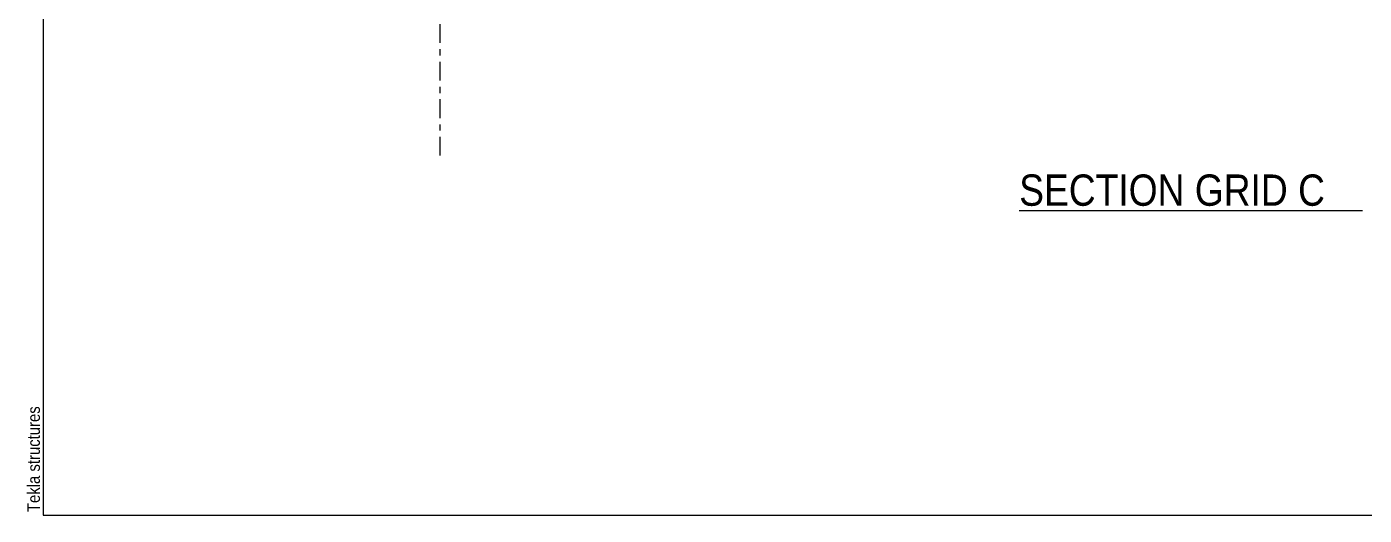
# Model space of a CAD drawing. Header units: millimetres. Extents: x -49 to 773, y -65 to 509.
# Drawn here: x -49.3 to 164.2, y -65.4 to 12.6 of the extents above; entities that cross this region are included whole.
import ezdxf

# ---------------------------------------------------------------- set-up
doc = ezdxf.new("R2010")
doc.units = ezdxf.units.MM
doc.linetypes.add('XKITLINE00', pattern=[0])
doc.linetypes.add('XKITLINE03', pattern=[6, 3, -1, 1, -1])
for name, color, linetype, lineweight in [('DrawingSheet', 5, 'Continuous', 0), ('OtherObjectType', 7, 'Continuous', 0), ('S-grid', 1, 'Continuous', 0)]:
    doc.layers.add(name, color=color, linetype=linetype, lineweight=lineweight)
doc.styles.add('ARIAL', font='ARIAL.TTF')

# ---------------------------------------------------------------- blocks, each defined once
blk = doc.blocks.new('*A273')
at = {"layer": 'DrawingSheet', "color": 5, "linetype": 'XKITLINE00', "lineweight": 0}
for p, q in [((-46.74, 508.63), (-46.74, -65.37)), ((-46.74, -65.37), (773.26, -65.37))]:
    blk.add_line(p, q, dxfattribs=at)
at = {"layer": 'DrawingSheet', "color": 5, "style": 'ARIAL', "width": 0.85}
blk.add_text('Tekla structures', height=2, rotation=90, dxfattribs=at).set_placement((-47.24, -64.87))
blk = doc.blocks.new('*A319')
at = {"layer": 'OtherObjectType', "color": 5, "linetype": 'XKITLINE00', "lineweight": 0}
blk.add_line((109.11, -16.71), (163.94, -16.71), dxfattribs=at)
at = {"layer": 'OtherObjectType', "color": 7, "style": 'ARIAL', "width": 0.85}
blk.add_text('SECTION GRID C', height=5, dxfattribs=at).set_placement((109.11, -15.96))
blk = doc.blocks.new('*A320')
at = {"layer": 'S-grid', "color": 1, "linetype": 'XKITLINE03', "lineweight": 0}
for p, q in [((16.67, 101.83), (16.67, 140.21)), ((16.67, -7.96), (16.67, 92.08))]:
    blk.add_line(p, q, dxfattribs=at)
at = {"layer": 'S-grid', "color": 3, "style": 'ARIAL', "width": 0.85}
blk.add_text('12', height=3, dxfattribs=at).set_placement((14.44, 141.21))

msp = doc.modelspace()

# ---------------------------------------------------------------- block references
at = {"lineweight": 0}
for name in ['*A273', '*A320', '*A319']:
    msp.add_blockref(name, (0, 0), dxfattribs=at)

doc.saveas('drawing.dxf')
